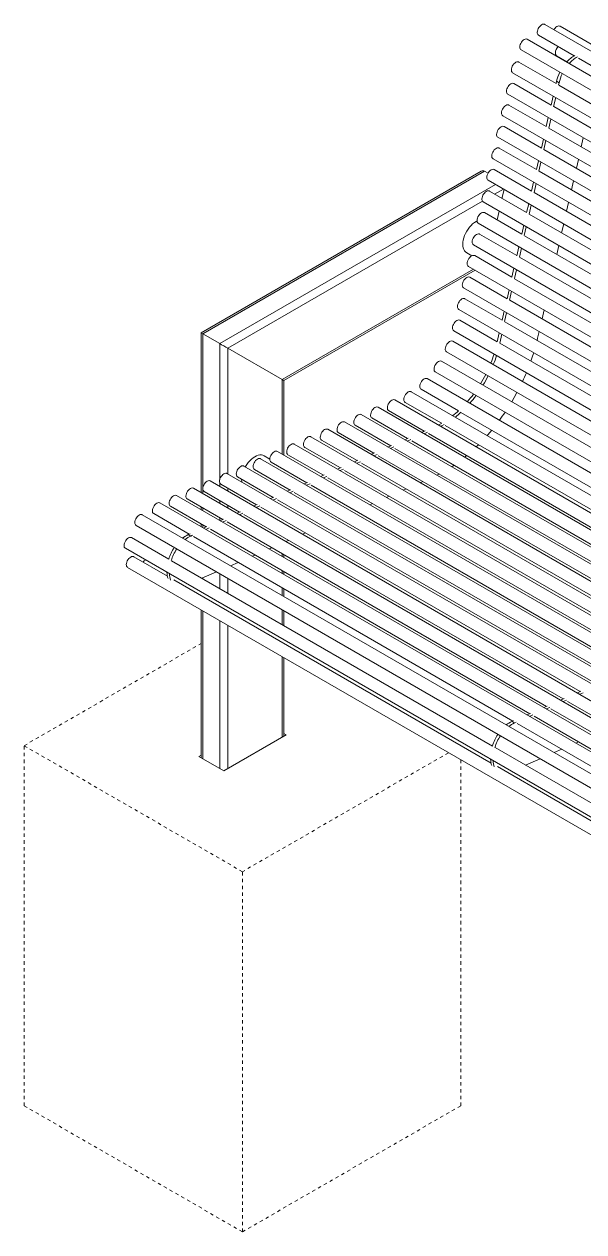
# Model space of a CAD drawing. Header units: inches. Extents: x -7 to 178, y -2 to 125.
# Drawn here: x 123.89 to 140.55, y 39.8 to 75.73 of the extents above; entities that cross this region are included whole.
import ezdxf

# ---------------------------------------------------------------- set-up
doc = ezdxf.new("R2010")
doc.units = ezdxf.units.IN
doc.linetypes.add('HIDDEN', pattern=[1.905, 1.27, -0.635])
doc.layers.add('ZANO_R', color=7, linetype='Continuous', lineweight=0)
doc.layers.add('ZANO_R_przerywana', color=250, linetype='HIDDEN', lineweight=0)

msp = doc.modelspace()

# ---------------------------------------------------------------- linework, layer by layer
at = {"layer": 'ZANO_R'}
for p, q in [((170.56084, 57.72294), (139.38139, 75.72245)), ((171.01549, 57.66961), (139.83604, 75.66913)), ((170.03983, 57.28307), (138.86038, 75.28259)), ((139.19767, 75.40422), (140.25969, 74.79113)), ((138.67666, 74.96435), (169.85612, 56.96484)), ((139.73623, 74.78947), (140.04327, 74.61221)), ((139.71853, 73.96393), (138.60946, 74.60419)), ((140.38546, 74.71852), (149.89191, 69.23057)), ((138.42575, 74.28595), (169.6052, 56.28644)), ((139.73384, 74.03113), (139.71848, 73.96372)), ((139.80808, 73.98827), (139.73384, 74.03113)), ((139.57264, 73.32374), (138.46357, 73.96399)), ((139.80808, 73.98827), (139.79272, 73.92086)), ((149.35075, 68.40337), (139.79725, 73.91849)), ((138.27986, 73.64576), (169.45931, 55.64625)), ((139.42675, 72.68355), (138.31768, 73.3238)), ((139.63308, 73.58898), (139.57259, 73.32352)), ((139.70732, 73.54612), (139.64682, 73.28067)), ((138.13396, 73.00557), (169.31341, 55.00606)), ((139.48719, 72.94878), (139.4267, 72.68333)), ((149.20486, 67.76318), (139.65136, 73.2783)), ((139.28085, 72.04336), (138.17178, 72.68361)), ((139.56143, 72.90593), (139.50093, 72.64048)), ((149.05897, 67.12299), (139.50546, 72.63811)), ((137.98807, 72.36538), (169.16752, 54.36586)), ((139.3413, 72.30859), (139.2808, 72.04314)), ((139.41553, 72.26573), (139.35504, 72.00028)), ((140.4684, 72.08222), (140.52884, 72.34745)), ((139.13496, 71.40316), (138.02589, 72.04342)), ((148.91308, 66.48279), (139.35957, 71.99791)), ((137.84218, 71.72518), (169.02163, 53.72567)), ((139.1954, 71.6684), (139.13491, 71.40295)), ((139.26964, 71.62554), (139.20915, 71.36009)), ((140.32251, 71.44202), (140.38295, 71.70726)), ((137.49408, 71.35891), (129.15431, 66.54446)), ((129.20351, 66.51607), (137.5886, 71.35668)), ((137.69514, 71.29517), (137.5886, 71.35668)), ((138.98907, 70.76297), (137.88, 71.40322)), ((148.76718, 65.8426), (139.21368, 71.35772)), ((129.70832, 66.22464), (137.91194, 70.9605)), ((137.69629, 71.08499), (168.87574, 53.08548)), ((137.88957, 70.67328), (138.14952, 70.82335)), ((138.10955, 70.54629), (138.16999, 70.81153)), ((139.04951, 71.02821), (138.98902, 70.76275)), ((139.12375, 70.98535), (139.06326, 70.7199)), ((140.17661, 70.80183), (140.23706, 71.06706)), ((129.94587, 66.08748), (137.52895, 70.4651)), ((137.5504, 70.4448), (168.72985, 52.44528)), ((138.84318, 70.12278), (137.73411, 70.76303)), ((148.62129, 65.20241), (139.06779, 70.71753)), ((138.69729, 69.48259), (137.58821, 70.12284)), ((137.96366, 69.9061), (138.0241, 70.17133)), ((138.90362, 70.38801), (138.84313, 70.12256)), ((138.97786, 70.34516), (138.91736, 70.07971)), ((148.4754, 64.56221), (138.9219, 70.07734)), ((140.03072, 70.16164), (140.09117, 70.42687)), ((137.4045, 69.80461), (168.58395, 51.80509)), ((138.75773, 69.74782), (138.69724, 69.48237)), ((139.88483, 69.52145), (139.94527, 69.78668)), ((138.55139, 68.84239), (137.44232, 69.48265)), ((138.83197, 69.70496), (138.77147, 69.43951)), ((148.32951, 63.92202), (138.776, 69.43714)), ((137.25861, 69.16441), (168.43806, 51.1649)), ((138.61184, 69.10763), (138.55134, 68.84218)), ((138.68607, 69.06477), (138.62558, 68.79932)), ((139.73894, 68.88125), (139.79938, 69.14649)), ((137.0594, 68.92626), (137.2127, 68.83776)), ((138.4055, 68.2022), (137.29643, 68.84245)), ((148.18362, 63.28183), (138.63011, 68.79695)), ((131.56424, 65.15292), (137.25843, 68.44011)), ((131.61344, 65.1245), (137.30764, 68.41169)), ((137.11272, 68.52422), (167.88359, 50.76057)), ((138.46594, 68.46743), (138.40545, 68.20198)), ((138.54018, 68.42458), (138.47969, 68.15913)), ((138.25961, 67.56201), (137.15054, 68.20226)), ((148.03772, 62.64164), (138.48422, 68.15676)), ((136.96683, 67.88403), (167.25616, 50.39837)), ((138.11372, 66.92182), (137.00465, 67.56207)), ((138.32005, 67.82724), (138.25956, 67.56179)), ((138.39429, 67.78439), (138.3338, 67.51894)), ((136.82093, 67.24384), (166.62873, 50.03616)), ((147.89183, 62.00144), (138.33833, 67.51657)), ((139.30126, 66.96068), (139.36171, 67.22591)), ((137.96805, 66.28263), (136.85881, 66.92298)), ((138.17416, 67.18705), (138.11367, 66.9216)), ((138.2484, 67.14419), (138.1879, 66.87874)), ((147.74594, 61.36125), (138.19244, 66.87637)), ((129.15431, 66.54446), (129.15431, 61.79151)), ((129.70832, 66.22464), (129.20351, 66.51607)), ((129.20351, 61.76311), (129.20351, 66.51607)), ((136.6751, 66.60475), (166.00229, 49.67452)), ((138.02827, 66.54686), (137.96801, 66.28243)), ((138.10251, 66.504), (138.04224, 66.23957)), ((139.17033, 66.38613), (139.21581, 66.58572)), ((129.70832, 62.17151), (129.70832, 66.22464)), ((165.72029, 49.51172), (136.64329, 66.29752)), ((147.60028, 60.72206), (138.0466, 66.23728)), ((139.155, 66.32069), (139.17033, 66.38613)), ((131.56424, 65.15292), (129.94587, 66.08748)), ((129.94587, 62.34918), (129.94587, 66.08748)), ((136.45958, 65.97928), (165.3528, 49.29958)), ((165.03527, 49.11627), (136.30875, 65.69973)), ((131.61344, 65.1245), (131.56424, 65.15292)), ((131.56424, 62.93687), (131.56424, 65.15292)), ((131.61344, 62.90847), (131.61344, 65.1245)), ((164.37638, 48.73591), (135.88532, 65.18345)), ((136.12504, 65.3815), (164.66778, 48.90413)), ((163.80296, 48.40488), (135.41111, 64.79514)), ((135.7016, 64.86522), (136.81314, 64.22354)), ((162.90642, 47.88732), (134.42033, 64.33199)), ((163.34582, 48.14097), (134.9198, 64.55097)), ((135.2274, 64.47691), (136.30685, 63.85375)), ((162.46703, 47.63366), (133.92085, 64.11302)), ((134.23661, 64.01376), (135.29691, 63.40166)), ((134.73609, 64.23273), (135.79639, 63.62064)), ((136.88939, 64.17952), (146.44536, 58.66298)), ((162.18968, 46.77913), (132.92189, 63.67507)), ((162.18968, 47.28645), (133.42137, 63.89404)), ((133.73714, 63.79478), (134.79744, 63.18269)), ((135.81831, 63.63025), (135.71464, 63.5848)), ((136.41519, 63.79122), (145.93908, 58.29319)), ((162.18968, 46.27182), (132.42241, 63.45609)), ((132.73818, 63.35683), (133.79848, 62.74474)), ((133.23766, 63.57581), (134.29796, 62.96371)), ((135.31883, 63.41127), (135.21517, 63.36582)), ((135.39307, 63.36841), (135.2894, 63.32297)), ((135.4244, 63.32806), (144.92914, 57.8411)), ((135.89255, 63.58739), (135.78888, 63.54194)), ((135.92388, 63.54704), (145.42861, 58.06007)), ((131.20179, 62.79008), (131.03325, 62.88737)), ((162.18968, 45.25718), (131.42346, 63.01814)), ((131.73922, 62.91888), (132.79952, 62.30679)), ((162.18968, 45.7645), (131.92293, 63.23712)), ((132.2387, 63.13786), (133.299, 62.52576)), ((134.31988, 62.97332), (134.21621, 62.92787)), ((134.39411, 62.93047), (134.29045, 62.88502)), ((134.42545, 62.89011), (143.93018, 57.40315)), ((134.81936, 63.1923), (134.71569, 63.14685)), ((134.89359, 63.14944), (134.78992, 63.10399)), ((134.92492, 63.10909), (144.42966, 57.62212)), ((137.34473, 63.15108), (137.41093, 63.21638)), ((161.60395, 44.58068), (130.4245, 62.58019)), ((162.10343, 44.79965), (130.92398, 62.79917)), ((131.23974, 62.69991), (132.30004, 62.08781)), ((133.32092, 62.53537), (133.21725, 62.48992)), ((133.8204, 62.75435), (133.71673, 62.7089)), ((133.89464, 62.71149), (133.79097, 62.66604)), ((133.92597, 62.67114), (143.4307, 57.18417)), ((161.10447, 44.3617), (129.92502, 62.36122)), ((130.24079, 62.26196), (131.30109, 61.64986)), ((130.3616, 62.17834), (130.36178, 62.19211)), ((130.74027, 62.48094), (131.80057, 61.86884)), ((132.82144, 62.3164), (132.71777, 62.27095)), ((132.89568, 62.27354), (132.79201, 62.22809)), ((132.92701, 62.23319), (142.43175, 56.74622)), ((133.39516, 62.49252), (133.29149, 62.44707)), ((133.42649, 62.45216), (142.93122, 56.9652)), ((160.10552, 43.92376), (128.92606, 61.92327)), ((129.24183, 61.82401), (130.30213, 61.21191)), ((160.60499, 44.14273), (129.42554, 62.14224)), ((129.70832, 61.979), (129.70832, 62.08855)), ((129.74131, 62.04299), (130.80161, 61.43089)), ((129.94587, 61.84186), (129.94587, 61.92489)), ((131.82249, 61.87845), (131.71882, 61.833)), ((131.89672, 61.83559), (131.79305, 61.79014)), ((132.32196, 62.09742), (132.2183, 62.05197)), ((132.3962, 62.05457), (132.29253, 62.00912)), ((132.42753, 62.01421), (141.93227, 56.52725)), ((135.17237, 61.86857), (135.25412, 61.90441)), ((135.67185, 62.08755), (135.7536, 62.12339)), ((159.10656, 43.48581), (127.92711, 61.48532)), ((159.60604, 43.70478), (128.42659, 61.70429)), ((128.74235, 61.60504), (129.80265, 60.99294)), ((129.70832, 61.47168), (129.70832, 61.55471)), ((131.32301, 61.65947), (131.21934, 61.61402)), ((131.39724, 61.61662), (131.29358, 61.57117)), ((131.42858, 61.57626), (140.93331, 56.0893)), ((131.92805, 61.79524), (141.43279, 56.30827)), ((134.17342, 61.43062), (134.25516, 61.46646)), ((134.67289, 61.6496), (134.75464, 61.68544)), ((158.58262, 43.13265), (127.40317, 61.13217)), ((127.7434, 61.16709), (128.8037, 60.55499)), ((128.24287, 61.38606), (129.30317, 60.77396)), ((129.15431, 61.36722), (129.15431, 61.28419)), ((129.20351, 61.25579), (129.20351, 61.33882)), ((129.94587, 61.33455), (129.94587, 61.41758)), ((130.32405, 61.22152), (130.22038, 61.17607)), ((130.39829, 61.17867), (130.29462, 61.13322)), ((130.42962, 61.13832), (139.93435, 55.65135)), ((130.82353, 61.4405), (130.71986, 61.39505)), ((130.89777, 61.39764), (130.7941, 61.35219)), ((130.9291, 61.35729), (140.43383, 55.87032)), ((127.21945, 60.81393), (158.39891, 42.81442)), ((129.15431, 60.8599), (129.15431, 60.77687)), ((129.20351, 60.74847), (129.20351, 60.8315)), ((129.32509, 60.78357), (129.22143, 60.73813)), ((129.39933, 60.74072), (129.29566, 60.69527)), ((129.70832, 60.96437), (129.70832, 61.0474)), ((129.82457, 61.00255), (129.7209, 60.9571)), ((129.89881, 60.95969), (129.79514, 60.91424)), ((129.93014, 60.91934), (139.43488, 55.43237)), ((128.1918, 59.81274), (127.08334, 60.45264)), ((128.82562, 60.5646), (128.77302, 60.54154)), ((128.84726, 60.49869), (128.77302, 60.54154)), ((128.89985, 60.52174), (128.84726, 60.49869)), ((128.93118, 60.48139), (138.43592, 54.99443)), ((129.43066, 60.70037), (138.9354, 55.2134)), ((131.67602, 60.33575), (131.75777, 60.37159)), ((132.1755, 60.55473), (132.25725, 60.59056)), ((126.89962, 60.13441), (158.07907, 42.13489)), ((131.17655, 60.11678), (131.25829, 60.15261)), ((128.15023, 59.307), (127.15085, 59.88393)), ((137.82402, 54.25217), (128.27112, 59.76694)), ((130.03158, 59.61482), (130.25934, 59.71467)), ((130.67707, 59.8978), (130.75881, 59.93364)), ((131.56424, 59.89297), (131.56424, 59.976)), ((131.61344, 59.86457), (131.61344, 59.9476)), ((126.96714, 59.5657), (158.14659, 41.56618)), ((129.18077, 59.24182), (129.61385, 59.43168)), ((129.70832, 58.93727), (129.70832, 59.37714)), ((131.56424, 59.38565), (131.56424, 59.46868)), ((131.61344, 59.35725), (131.61344, 59.44028)), ((137.78246, 53.74643), (128.33864, 59.19823)), ((129.20351, 59.22869), (129.20351, 59.25178)), ((129.94587, 58.80013), (129.94587, 59.24001)), ((131.56424, 58.73003), (131.56424, 58.96136)), ((131.61344, 58.70163), (131.61344, 58.93296)), ((129.15431, 58.30307), (129.15431, 53.8999)), ((129.20351, 53.87149), (129.20351, 58.27467)), ((131.56424, 57.86587), (131.56424, 58.30574)), ((131.61344, 57.83747), (131.61344, 58.27734)), ((129.70832, 53.58007), (129.70832, 57.98325)), ((129.94587, 53.58007), (129.94587, 57.84611)), ((131.56424, 54.51433), (131.56424, 56.91185)), ((131.61344, 54.54274), (131.61344, 56.88345)), ((140.45575, 55.87993), (140.35208, 55.83449)), ((140.52999, 55.83708), (140.42632, 55.79163)), ((139.4568, 55.44198), (139.35313, 55.39654)), ((139.53103, 55.39913), (139.42736, 55.35368)), ((139.56236, 55.35878), (149.04854, 49.88252)), ((139.95628, 55.66096), (139.85261, 55.61551)), ((140.03051, 55.6181), (139.92684, 55.57265)), ((140.06184, 55.57775), (149.54802, 50.1015)), ((138.45784, 55.00404), (138.40525, 54.98098)), ((138.47948, 54.93812), (138.40525, 54.98098)), ((138.95732, 55.22301), (138.85365, 55.17756)), ((139.03155, 55.18015), (138.92789, 55.13471)), ((139.06289, 55.1398), (148.54906, 49.66355)), ((131.68301, 54.5829), (131.61344, 54.62307)), ((138.53208, 54.96118), (138.47948, 54.93812)), ((138.56341, 54.92083), (148.04958, 49.44457)), ((129.8271, 53.5115), (131.68301, 54.5829)), ((140.30929, 54.33724), (140.39104, 54.37308)), ((129.15431, 53.98023), (129.08473, 53.94006)), ((129.08473, 53.94006), (129.8271, 53.5115)), ((147.43769, 48.70232), (137.90335, 54.20638)), ((139.6638, 54.05425), (139.89156, 54.1541)), ((147.39612, 48.19658), (137.97086, 53.63767)), ((138.813, 53.68125), (139.24607, 53.87112))]:
    msp.add_line(p, q, dxfattribs=at)
at = {"layer": 'ZANO_R', "flags": 128}
for points in [[(139.38139, 75.72245), (139.37053, 75.72739), (139.3459, 75.73104), (139.31844, 75.72628), (139.28953, 75.71336), (139.26062, 75.69291), (139.23316, 75.66596), (139.20853, 75.63387), (139.18796, 75.59824), (139.17248, 75.56086), (139.16287, 75.5236), (139.15962, 75.48834)], [(139.83604, 75.66913), (139.82518, 75.67406), (139.80055, 75.67772), (139.77309, 75.67296), (139.74418, 75.66003), (139.71527, 75.63958), (139.68781, 75.61263), (139.66318, 75.58054), (139.65362, 75.5653)], [(138.86038, 75.28259), (138.84952, 75.28752), (138.82489, 75.29117), (138.79743, 75.28642), (138.76852, 75.27349), (138.73961, 75.25304), (138.71215, 75.22609), (138.68752, 75.194), (138.66695, 75.15837), (138.65147, 75.12099), (138.64186, 75.08374), (138.63861, 75.04847)], [(138.60946, 74.60419), (138.5986, 74.60912), (138.57397, 74.61277), (138.54651, 74.60802), (138.5176, 74.59509), (138.48869, 74.57464), (138.46124, 74.54769), (138.4366, 74.5156), (138.41603, 74.47997), (138.40055, 74.44259), (138.39095, 74.40534), (138.38769, 74.37007)], [(138.46357, 73.96399), (138.45271, 73.96893), (138.42808, 73.97258), (138.40062, 73.96783), (138.37171, 73.9549), (138.3428, 73.93445), (138.31534, 73.9075), (138.29071, 73.87541), (138.27014, 73.83978), (138.25466, 73.8024), (138.24505, 73.76514), (138.2418, 73.72988)], [(138.31768, 73.3238), (138.30682, 73.32874), (138.28219, 73.33239), (138.25473, 73.32763), (138.22582, 73.31471), (138.19691, 73.29426), (138.16945, 73.26731), (138.14482, 73.23522), (138.12425, 73.19959), (138.10877, 73.16221), (138.09916, 73.12495), (138.0959, 73.08969)], [(138.17178, 72.68361), (138.16093, 72.68854), (138.13629, 72.6922), (138.10884, 72.68744), (138.07993, 72.67451), (138.05102, 72.65406), (138.02356, 72.62712), (137.99893, 72.59502), (137.97836, 72.55939), (137.96288, 72.52201), (137.95327, 72.48476), (137.95001, 72.4495)], [(138.02589, 72.04342), (138.01504, 72.04835), (137.9904, 72.052), (137.96294, 72.04725), (137.93404, 72.03432), (137.90513, 72.01387), (137.87767, 71.98692), (137.85303, 71.95483), (137.83246, 71.9192), (137.81699, 71.88182), (137.80738, 71.84457), (137.80412, 71.8093)], [(137.88, 71.40322), (137.86914, 71.40816), (137.84451, 71.41181), (137.81705, 71.40706), (137.78814, 71.39413), (137.75923, 71.37368), (137.73178, 71.34673), (137.70714, 71.31464), (137.68657, 71.27901), (137.67109, 71.24163), (137.66149, 71.20437), (137.65823, 71.16911)], [(137.73411, 70.76303), (137.72325, 70.76797), (137.69862, 70.77162), (137.67116, 70.76686), (137.64225, 70.75394), (137.61334, 70.73349), (137.58588, 70.70654), (137.56125, 70.67445), (137.54068, 70.63882), (137.5252, 70.60144), (137.51559, 70.56418), (137.51234, 70.52892)], [(137.58821, 70.12284), (137.57736, 70.12777), (137.55273, 70.13143), (137.52527, 70.12667), (137.49636, 70.11374), (137.46745, 70.09329), (137.43999, 70.06635), (137.41536, 70.03425), (137.39479, 69.99862), (137.37931, 69.96124), (137.3697, 69.92399), (137.36644, 69.88873)], [(137.36678, 69.8781), (137.33836, 69.86294), (137.287, 69.82952), (137.2365, 69.78888), (137.18774, 69.74174), (137.14153, 69.68888), (137.09868, 69.63123), (137.05992, 69.56975), (137.02591, 69.50551), (136.99724, 69.43961), (136.97438, 69.37316), (136.95775, 69.30732), (136.94761, 69.2432), (136.94414, 69.1819), (136.94741, 69.12447), (136.95735, 69.0719), (136.9738, 69.02508), (136.99647, 68.98482), (137.02498, 68.9518), (137.05884, 68.92658), (137.0594, 68.92626)], [(137.44232, 69.48265), (137.43147, 69.48758), (137.40683, 69.49123), (137.37938, 69.48648), (137.35047, 69.47355), (137.32156, 69.4531), (137.2941, 69.42615), (137.26947, 69.39406), (137.2489, 69.35843), (137.23342, 69.32105), (137.22381, 69.2838), (137.22055, 69.24853)], [(137.29643, 68.84245), (137.28558, 68.84739), (137.26094, 68.85104), (137.23348, 68.84629), (137.20457, 68.83336), (137.17567, 68.81291), (137.14821, 68.78596), (137.12357, 68.75387), (137.103, 68.71824), (137.08753, 68.68086), (137.07792, 68.6436), (137.07466, 68.60834)], [(137.15054, 68.20226), (137.13968, 68.2072), (137.11505, 68.21085), (137.08759, 68.20609), (137.05868, 68.19317), (137.02977, 68.17272), (137.00232, 68.14577), (136.97768, 68.11368), (136.95711, 68.07805), (136.94163, 68.04067), (136.93203, 68.00341), (136.92877, 67.96815)], [(137.00465, 67.56207), (136.99379, 67.567), (136.96916, 67.57066), (136.9417, 67.5659), (136.91279, 67.55297), (136.88388, 67.53252), (136.85642, 67.50558), (136.83179, 67.47348), (136.81122, 67.43785), (136.79574, 67.40047), (136.78613, 67.36322), (136.78288, 67.32795)], [(136.85881, 66.92298), (136.84796, 66.92791), (136.82333, 66.93157), (136.79587, 66.92681), (136.76696, 66.91388), (136.73805, 66.89343), (136.71059, 66.86649), (136.68596, 66.83439), (136.66539, 66.79876), (136.64991, 66.76138), (136.6403, 66.72413), (136.63704, 66.68887)], [(136.64329, 66.29752), (136.63243, 66.30245), (136.6078, 66.3061), (136.58034, 66.30135), (136.55143, 66.28842), (136.52252, 66.26797), (136.49506, 66.24102), (136.47043, 66.20893), (136.44986, 66.1733), (136.43438, 66.13592), (136.42478, 66.09867), (136.42152, 66.0634)], [(138.97055, 65.7039), (139.02158, 65.85269), (139.05416, 65.95462)], [(136.30875, 65.69973), (136.29789, 65.70467), (136.27326, 65.70832), (136.2458, 65.70357), (136.21689, 65.69064), (136.18799, 65.67019), (136.16053, 65.64324), (136.13589, 65.61115), (136.11532, 65.57552), (136.09984, 65.53814), (136.09024, 65.50088), (136.08698, 65.46562)], [(135.88532, 65.18345), (135.87446, 65.18839), (135.84983, 65.19204), (135.82237, 65.18728), (135.79346, 65.17435), (135.76455, 65.1539), (135.73709, 65.12696), (135.71246, 65.09486), (135.69189, 65.05923), (135.67641, 65.02185), (135.6668, 64.9846), (135.66355, 64.94934)], [(135.41111, 64.79514), (135.40025, 64.80008), (135.37562, 64.80373), (135.34816, 64.79898), (135.31925, 64.78605), (135.29034, 64.7656), (135.26288, 64.73865), (135.23825, 64.70656), (135.21768, 64.67093), (135.2022, 64.63355), (135.1926, 64.59629), (135.18934, 64.56103)], [(138.39757, 64.49389), (138.47103, 64.61975), (138.55427, 64.77004)], [(134.42033, 64.33199), (134.40947, 64.33693), (134.38484, 64.34058), (134.35738, 64.33582), (134.32847, 64.32289), (134.29956, 64.30244), (134.2721, 64.2755), (134.24747, 64.2434), (134.2269, 64.20778), (134.21142, 64.1704), (134.20181, 64.13314), (134.19856, 64.09788)], [(134.9198, 64.55097), (134.90895, 64.5559), (134.88432, 64.55955), (134.85686, 64.5548), (134.82795, 64.54187), (134.79904, 64.52142), (134.77158, 64.49447), (134.74695, 64.46238), (134.72638, 64.42675), (134.7109, 64.38937), (134.70129, 64.35211), (134.69803, 64.31685)], [(133.92085, 64.11302), (133.90999, 64.11795), (133.88536, 64.1216), (133.8579, 64.11685), (133.82899, 64.10392), (133.80008, 64.08347), (133.77262, 64.05652), (133.74799, 64.02443), (133.72742, 63.9888), (133.71194, 63.95142), (133.70233, 63.91416), (133.69908, 63.8789)], [(132.92189, 63.67507), (132.91103, 63.68), (132.8864, 63.68365), (132.85894, 63.6789), (132.83003, 63.66597), (132.80113, 63.64552), (132.77367, 63.61857), (132.74903, 63.58648), (132.72846, 63.55085), (132.71299, 63.51347), (132.70338, 63.47622), (132.70012, 63.44095)], [(133.42137, 63.89404), (133.41051, 63.89898), (133.38588, 63.90263), (133.35842, 63.89787), (133.32951, 63.88495), (133.3006, 63.8645), (133.27315, 63.83755), (133.24851, 63.80546), (133.22794, 63.76983), (133.21246, 63.73245), (133.20286, 63.69519), (133.1996, 63.65993)], [(136.31654, 63.85913), (136.24917, 63.82305), (136.21248, 63.80472)], [(136.39077, 63.81628), (136.32341, 63.78019), (136.28672, 63.76186)], [(137.6689, 63.49175), (137.68939, 63.51513), (137.8047, 63.65113)], [(132.42241, 63.45609), (132.41156, 63.46103), (132.38692, 63.46468), (132.35946, 63.45992), (132.33056, 63.447), (132.30165, 63.42655), (132.27419, 63.3996), (132.24956, 63.36751), (132.22899, 63.33188), (132.21351, 63.2945), (132.2039, 63.25724), (132.20064, 63.22198)], [(130.46993, 62.55397), (130.47684, 62.56614), (130.51553, 62.62766), (130.55833, 62.68539), (130.60449, 62.73832), (130.65322, 62.78556), (130.7037, 62.82629), (130.75505, 62.85983), (130.80641, 62.88559), (130.85689, 62.90313), (130.90562, 62.91216), (130.95178, 62.91252), (130.99458, 62.90421), (131.03325, 62.88737)], [(131.42346, 63.01814), (131.4126, 63.02308), (131.38797, 63.02673), (131.36051, 63.02197), (131.3316, 63.00905), (131.30269, 62.9886), (131.27523, 62.96165), (131.2506, 62.92956), (131.23003, 62.89393), (131.21455, 62.85655), (131.20494, 62.81929), (131.20169, 62.78403)], [(131.92293, 63.23712), (131.91208, 63.24205), (131.88745, 63.24571), (131.85999, 63.24095), (131.83108, 63.22802), (131.80217, 63.20757), (131.77471, 63.18062), (131.75008, 63.14853), (131.72951, 63.1129), (131.71403, 63.07552), (131.70442, 63.03827), (131.70116, 63.003)], [(136.99944, 62.8431), (137.03757, 62.87452), (137.0585, 62.89204)], [(130.4245, 62.58019), (130.41364, 62.58513), (130.38901, 62.58878), (130.36155, 62.58402), (130.33264, 62.5711), (130.30373, 62.55065), (130.27628, 62.5237), (130.25164, 62.49161), (130.23107, 62.45598), (130.21559, 62.4186), (130.20599, 62.38134), (130.20273, 62.34608)], [(130.92398, 62.79917), (130.91312, 62.8041), (130.88849, 62.80776), (130.86103, 62.803), (130.83212, 62.79007), (130.80321, 62.76962), (130.77575, 62.74267), (130.75112, 62.71058), (130.73055, 62.67495), (130.71507, 62.63757), (130.70546, 62.60032), (130.70221, 62.56505)], [(136.61291, 62.55892), (136.62678, 62.56806), (136.67951, 62.6035)], [(129.92502, 62.36122), (129.91417, 62.36615), (129.88953, 62.36981), (129.86207, 62.36505), (129.83316, 62.35212), (129.80426, 62.33167), (129.7768, 62.30473), (129.75216, 62.27263), (129.73159, 62.237), (129.71612, 62.19962), (129.70651, 62.16237), (129.70325, 62.1271)], [(130.36707, 62.10603), (130.36497, 62.12098), (130.3616, 62.17834)], [(136.16949, 62.30759), (136.21164, 62.32807), (136.24705, 62.34584)], [(128.92606, 61.92327), (128.91521, 61.9282), (128.89058, 61.93186), (128.86312, 61.9271), (128.83421, 61.91417), (128.8053, 61.89372), (128.77784, 61.86678), (128.75321, 61.83468), (128.73264, 61.79905), (128.71716, 61.76167), (128.70755, 61.72442), (128.70429, 61.68915)], [(129.42554, 62.14224), (129.41469, 62.14718), (129.39005, 62.15083), (129.3626, 62.14608), (129.33369, 62.13315), (129.30478, 62.1127), (129.27732, 62.08575), (129.25269, 62.05366), (129.23212, 62.01803), (129.21664, 61.98065), (129.20703, 61.94339), (129.20377, 61.90813)], [(127.92711, 61.48532), (127.91625, 61.49025), (127.89162, 61.49391), (127.86416, 61.48915), (127.83525, 61.47622), (127.80634, 61.45577), (127.77888, 61.42883), (127.75425, 61.39673), (127.73368, 61.3611), (127.7182, 61.32372), (127.70859, 61.28647), (127.70534, 61.25121)], [(128.42659, 61.70429), (128.41573, 61.70923), (128.3911, 61.71288), (128.36364, 61.70813), (128.33473, 61.6952), (128.30582, 61.67475), (128.27836, 61.6478), (128.25373, 61.61571), (128.23316, 61.58008), (128.21768, 61.5427), (128.20807, 61.50544), (128.20482, 61.47018)], [(127.40317, 61.13217), (127.39231, 61.1371), (127.36768, 61.14075), (127.34022, 61.136), (127.31131, 61.12307), (127.2824, 61.10262), (127.25494, 61.07567), (127.23031, 61.04358), (127.20974, 61.00795), (127.19426, 60.97057), (127.18465, 60.93331), (127.1814, 60.89805)], [(127.08334, 60.45264), (127.07248, 60.45758), (127.04785, 60.46123), (127.02039, 60.45647), (126.99148, 60.44354), (126.96257, 60.42309), (126.93511, 60.39615), (126.91048, 60.36405), (126.88991, 60.32842), (126.87443, 60.29104), (126.86482, 60.25379), (126.86157, 60.21853)], [(127.15085, 59.88393), (127.13999, 59.88886), (127.11536, 59.89252), (127.0879, 59.88776), (127.05899, 59.87483), (127.03008, 59.85438), (127.00263, 59.82744), (126.97799, 59.79534), (126.95742, 59.75971), (126.94194, 59.72233), (126.93234, 59.68508), (126.92908, 59.64982)]]:
    msp.add_lwpolyline(points, dxfattribs=at)
at = {"layer": 'ZANO_R'}
for centre, radius, start, end in [((139.24937, 75.47828), 0.09032, 173.603873, 235.083776), ((138.72836, 75.03841), 0.09032, 173.603923, 235.083718), ((139.78792, 74.86352), 0.09031, 173.603856, 235.083841), ((139.98363, 74.85975), 0.2858, 134.041538, 177.225687), ((140.76355, 73.95902), 0.97246, 119.843145, 138.449163), ((140.83778, 73.91616), 0.97246, 119.843145, 138.449163), ((138.47744, 74.36001), 0.09032, 173.604451, 235.083197), ((140.94486, 73.74768), 1.24374, 153.704587, 166.826544), ((141.01909, 73.70482), 1.24374, 153.704587, 166.826544), ((138.33155, 73.71982), 0.09032, 173.604446, 235.083202), ((138.18566, 73.07963), 0.09031, 173.603339, 235.084636), ((138.03977, 72.43943), 0.09032, 173.604127, 235.083571), ((137.89387, 71.79924), 0.09032, 173.604127, 235.083571), ((137.74798, 71.15905), 0.09032, 173.604127, 235.083571), ((137.60209, 70.51886), 0.09032, 173.604191, 235.083507), ((137.4562, 69.87866), 0.09031, 173.603695, 235.083904), ((137.3103, 69.23847), 0.09031, 173.603476, 235.08445), ((137.16441, 68.59828), 0.09031, 173.603254, 235.084672), ((137.01852, 67.95809), 0.09031, 173.603476, 235.08445), ((136.87263, 67.31789), 0.09031, 173.603254, 235.084672), ((136.72679, 66.6788), 0.09031, 173.603527, 235.084235), ((136.51127, 66.05334), 0.09032, 173.604056, 235.083706), ((134.34424, 67.01176), 3.69608, 338.260607, 342.707113), ((134.41847, 66.9689), 3.69608, 338.260607, 342.707113), ((136.17673, 65.45556), 0.09031, 173.604001, 235.083762), ((133.98571, 67.16385), 4.08582, 328.508037, 332.96201), ((134.05994, 67.121), 4.08582, 328.508037, 332.96201), ((132.5486, 68.01081), 6.82405, 334.738306, 337.118757), ((135.7533, 64.93927), 0.09031, 173.603693, 235.084069), ((134.1968, 67.01248), 3.82595, 318.852934, 323.271195), ((135.27909, 64.55097), 0.09031, 173.603693, 235.084069), ((134.27103, 66.96962), 3.82595, 318.852934, 323.271195), ((134.28831, 64.08782), 0.09031, 173.603693, 235.084069), ((134.78779, 64.30679), 0.09031, 173.60415, 235.083776), ((134.77523, 66.44517), 3.01475, 308.376422, 312.530348), ((134.84944, 66.40234), 3.01479, 308.376437, 312.531182), ((132.49063, 68.01557), 6.87688, 323.695005, 326.132424), ((133.28935, 63.64987), 0.09031, 173.603456, 235.083912), ((133.78883, 63.86884), 0.09032, 173.604382, 235.083775), ((132.78987, 63.43089), 0.09031, 173.60393, 235.084227), ((131.79092, 62.99294), 0.09031, 173.603456, 235.083912), ((132.29039, 63.21192), 0.09031, 173.60393, 235.084227), ((130.79196, 62.55499), 0.09031, 173.60393, 235.084227), ((131.29144, 62.77397), 0.09031, 173.60393, 235.084227), ((130.29248, 62.33602), 0.09031, 173.603456, 235.083912), ((129.29352, 61.89807), 0.09031, 173.601771, 235.085597), ((129.793, 62.11704), 0.09031, 173.60393, 235.084227), ((128.29457, 61.46012), 0.09031, 173.603544, 235.083824), ((128.79405, 61.67909), 0.09031, 173.604181, 235.084765), ((127.79509, 61.24114), 0.09031, 173.601906, 235.085462), ((127.27115, 60.88799), 0.09031, 173.603544, 235.083824), ((129.09488, 59.82901), 0.78185, 114.309295, 128.797264), ((129.16912, 59.78616), 0.78185, 114.309295, 128.797264), ((126.95132, 60.20847), 0.09032, 173.605007, 235.082361), ((129.44871, 59.43496), 1.31246, 146.520193, 163.271173), ((129.5229, 59.39213), 1.31241, 146.520011, 163.284026), ((127.65059, 59.57661), 0.26548, 126.085192, 146.481363), ((127.01883, 59.63975), 0.09031, 173.601906, 235.085462), ((128.68098, 59.41764), 0.54221, 179.849313, 200.076169), ((128.75522, 59.37478), 0.54221, 179.849313, 200.076169), ((138.7271, 54.26845), 0.78185, 114.309295, 128.797264), ((138.80134, 54.22559), 0.78185, 114.309295, 128.797264), ((139.08093, 53.87439), 1.31246, 146.520193, 163.271173), ((139.15513, 53.83156), 1.31241, 146.520011, 163.284026), ((138.3132, 53.85707), 0.54221, 179.849313, 200.076169), ((138.38744, 53.81422), 0.54221, 179.849313, 200.076169)]:
    msp.add_arc(centre, radius, start, end, dxfattribs=at)
for centre, major_axis, ratio, start_param, end_param in [((137.55261, 71.19874), (-0.0287, 0.17099), 0.70619293, 5.75560398, 6.54092088), ((129.32228, 66.44747), (0.16798, -0.09699), 0.00007037, 2.35623512, 3.14155202), ((129.82709, 66.15605), (0.16798, -0.09699), 0.00007037, 0.7854388, 2.35623512)]:
    msp.add_ellipse(centre, major_axis=major_axis, ratio=ratio, start_param=start_param, end_param=end_param, dxfattribs=at)
at = {"layer": 'ZANO_R_przerywana', "ltscale": 0.05}
for p, q in [((123.88815, 54.26148), (129.15431, 57.30157)), ((130.38387, 50.51158), (123.88815, 54.26148)), ((123.88815, 43.54575), (123.88815, 54.26148)), ((136.51744, 54.05242), (130.38387, 50.51158)), ((136.87959, 43.54575), (136.87959, 53.84336)), ((130.38387, 39.79585), (130.38387, 50.51158)), ((130.38387, 39.79585), (123.88815, 43.54575)), ((136.87959, 43.54575), (130.38387, 39.79585))]:
    msp.add_line(p, q, dxfattribs=at)

doc.saveas('drawing.dxf')
